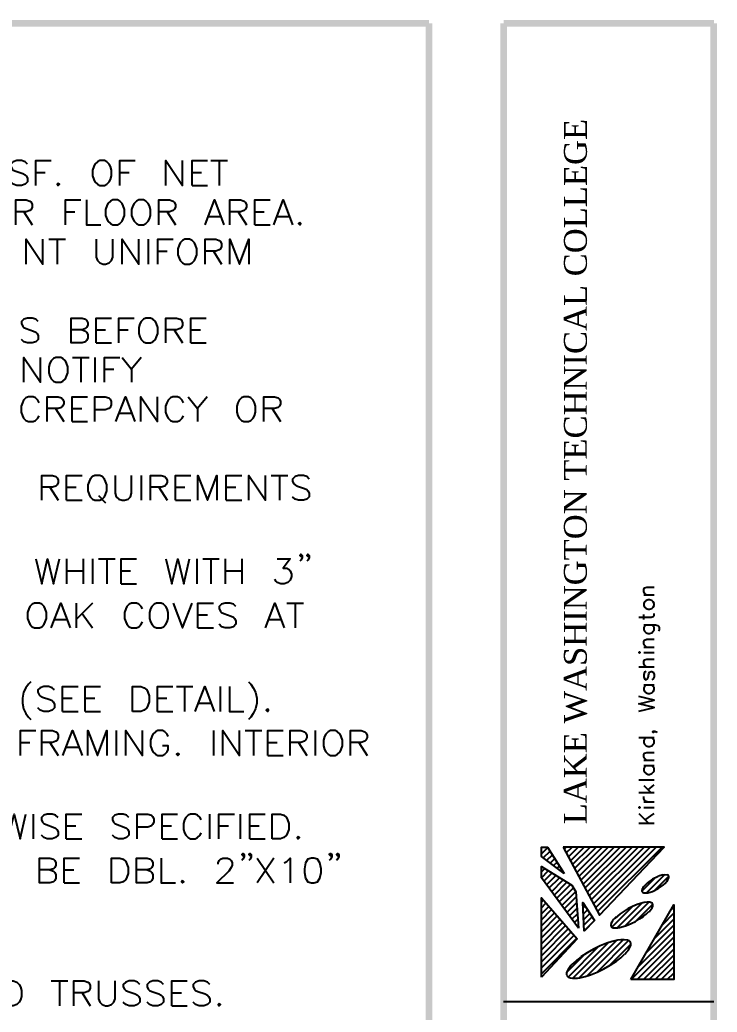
# Paper-space layout 'D-size Plot' of a CAD drawing. Extents: x 0 to 34.1, y 0 to 23.
# Drawn here: x 28.77 to 34.02, y 15.54 to 23.03 of the extents above; entities that cross this region are included whole.
import ezdxf
from ezdxf.xclip import XClip

# ---------------------------------------------------------------- set-up
doc = ezdxf.new("R2010")
doc.units = 0
doc.header["$XCLIPFRAME"] = 0
doc.layers.add('Text', color=7, linetype='Continuous')
doc.styles.add('style0', font='', dxfattribs={"height": 0.140002})
doc.styles.get('style0').set_extended_font_data('Times New Roman')

# ---------------------------------------------------------------- blocks, each defined once
blk = doc.blocks.new('Viewport3')
at = {"linetype": 'Continuous', "lineweight": 25, "true_color": 0x000000}
for points in [[(-0.0005, 23.0252), (31.8516, 23.0252), (31.8516, 22.9744), (-0.0005, 22.9744)], [(31.8266, -0.0007), (31.8266, 22.9994), (31.8774, 22.9994), (31.8774, -0.0007)], [(32.3891, -0.0007), (32.3891, 22.9994), (32.4399, 22.9994), (32.4399, -0.0007)], [(32.4141, 23.0252), (33.9999, 23.0252), (33.9999, 22.9744), (32.4141, 22.9744)], [(33.9741, -0.0007), (33.9741, 22.9994), (34.0249, 22.9994), (34.0249, -0.0007)]]:
    blk.add_hatch(color=18, dxfattribs=at).paths.add_polyline_path(points)
at = {"color": 18, "linetype": 'Continuous', "lineweight": 25, "true_color": 0x000000}
for p, q in [((33.5491, 18.686), (33.4716, 18.686)), ((33.4716, 18.5035), (33.4716, 18.5419)), ((33.5491, 18.2935), (33.4716, 18.2935)), ((33.4716, 18.2544), (33.5491, 18.2544)), ((33.5491, 18.1435), (33.4333, 18.1435)), ((33.4716, 18.011), (33.5491, 18.011)), ((33.4333, 17.6127), (33.5491, 17.6127)), ((33.5491, 17.441), (33.4716, 17.441)), ((33.4716, 17.4018), (33.5491, 17.4018)), ((33.5491, 17.291), (33.4333, 17.291)), ((33.4716, 17.2527), (33.5274, 17.1968)), ((33.5049, 17.2193), (33.5491, 17.2577)), ((33.5491, 17.1968), (33.4333, 17.1968)), ((33.5491, 17.1252), (33.4716, 17.1252)), ((33.4716, 17.0868), (33.5491, 17.0868)), ((33.4333, 17.0418), (33.5108, 16.9643)), ((33.4824, 16.9927), (33.5491, 17.0418)), ((33.5491, 16.9643), (33.4333, 16.9643)), ((32.6991, 16.781), (32.7057, 16.7877)), ((32.6991, 16.736), (32.7474, 16.7843)), ((32.8716, 16.7727), (32.8866, 16.7877)), ((32.8874, 16.7435), (32.9316, 16.7877)), ((32.9032, 16.7143), (32.9766, 16.7877)), ((32.9191, 16.6843), (33.0224, 16.7877)), ((32.9341, 16.6552), (33.0674, 16.7877)), ((32.9499, 16.6252), (33.1124, 16.7877)), ((32.9657, 16.596), (33.1574, 16.7877)), ((32.9816, 16.5668), (33.2033, 16.7877)), ((32.9974, 16.5368), (33.2483, 16.7877)), ((33.0132, 16.5077), (33.2933, 16.7877)), ((33.0282, 16.4777), (33.3383, 16.7877)), ((33.0441, 16.4485), (33.3833, 16.7877)), ((33.0599, 16.4193), (33.4291, 16.7877)), ((33.0757, 16.3893), (33.4741, 16.7877)), ((33.0916, 16.3602), (33.5191, 16.7877)), ((33.1066, 16.3302), (33.5641, 16.7877)), ((33.1224, 16.301), (33.6099, 16.7877)), ((32.7132, 16.7052), (32.7649, 16.7568)), ((32.7391, 16.686), (32.7824, 16.7293)), ((32.7657, 16.6668), (32.7999, 16.7018)), ((32.6991, 16.6002), (32.7232, 16.6243)), ((32.7916, 16.6477), (32.8174, 16.6735)), ((32.8174, 16.6285), (32.8349, 16.646)), ((32.8441, 16.6093), (32.8532, 16.6185)), ((32.6991, 16.5552), (32.7516, 16.6077)), ((32.7182, 16.5293), (32.7791, 16.5902)), ((32.7374, 16.5027), (32.8074, 16.5735)), ((32.7566, 16.4768), (32.8357, 16.556)), ((32.7757, 16.451), (32.8641, 16.5393)), ((32.8699, 16.5902), (32.8707, 16.591)), ((33.4574, 16.4552), (33.5608, 16.5585)), ((33.4891, 16.441), (33.6266, 16.5785)), ((33.5524, 16.4593), (33.6608, 16.5677)), ((33.6158, 16.5777), (33.5816, 16.5677)), ((32.7949, 16.4252), (32.8916, 16.5218)), ((32.8141, 16.3993), (32.9199, 16.5052)), ((32.8332, 16.3735), (32.9407, 16.481)), ((32.6991, 16.3743), (32.7124, 16.3885)), ((32.8524, 16.3477), (32.9591, 16.4535)), ((32.8716, 16.321), (32.9624, 16.4118)), ((33.5033, 16.4427), (33.5374, 16.4527)), ((32.6991, 16.3285), (32.7341, 16.3643)), ((32.6991, 16.2835), (32.7549, 16.3402)), ((32.6991, 16.2385), (32.7766, 16.316)), ((32.8916, 16.2952), (32.9657, 16.3702)), ((32.9107, 16.2693), (32.9691, 16.3277)), ((33.0141, 16.3285), (33.0291, 16.3427)), ((33.0166, 16.2852), (33.0466, 16.3152)), ((33.2308, 16.1835), (33.3883, 16.341)), ((33.2708, 16.1785), (33.4599, 16.3668)), ((33.3291, 16.191), (33.5108, 16.3727)), ((33.4116, 16.2277), (33.5399, 16.3568)), ((33.6749, 16.311), (33.6991, 16.3352)), ((32.6991, 16.1935), (32.7974, 16.2927)), ((32.6991, 16.1485), (32.8191, 16.2685)), ((32.6991, 16.1027), (32.8399, 16.2443)), ((32.9299, 16.2435), (32.9716, 16.2852)), ((32.9491, 16.2177), (32.9749, 16.2435)), ((33.0191, 16.2418), (33.0641, 16.2877)), ((33.0207, 16.1993), (33.0824, 16.2602)), ((33.2466, 16.2443), (33.2649, 16.2627)), ((33.5533, 16.0985), (33.6991, 16.2443)), ((33.6141, 16.2043), (33.6991, 16.2902)), ((32.6991, 16.0577), (32.8616, 16.2202)), ((32.6991, 16.0127), (32.8824, 16.196)), ((32.6991, 15.9677), (32.9032, 16.1727)), ((32.9682, 16.1918), (32.9774, 16.201)), ((33.0232, 16.156), (33.0832, 16.216)), ((33.4916, 15.9918), (33.6991, 16.1993)), ((32.6991, 15.9218), (32.9249, 16.1485)), ((32.6991, 15.8768), (32.9457, 16.1243)), ((32.6991, 15.8318), (32.9674, 16.1002)), ((33.0432, 15.8152), (33.3174, 16.0893)), ((33.3774, 15.7877), (33.6991, 16.1093)), ((33.4308, 15.886), (33.6991, 16.1543)), ((32.9007, 15.8077), (33.1299, 16.0377)), ((32.9366, 15.7985), (33.2066, 16.0685)), ((32.9841, 15.801), (33.2674, 16.0843)), ((33.1166, 15.8427), (33.3566, 16.0835)), ((33.2091, 15.8902), (33.3749, 16.056)), ((33.4224, 15.7877), (33.6991, 16.0643)), ((33.4683, 15.7877), (33.6991, 16.0185)), ((32.8899, 15.8418), (33.0307, 15.9827)), ((33.5133, 15.7877), (33.6991, 15.9735)), ((33.5583, 15.7877), (33.6991, 15.9285)), ((33.6033, 15.7877), (33.6991, 15.8835)), ((33.6483, 15.7877), (33.6991, 15.8377)), ((33.6941, 15.7877), (33.6991, 15.7927)), ((32.4141, 15.6227), (33.9999, 15.6227))]:
    blk.add_line(p, q, dxfattribs=at)
for points in [[(33.4941, 18.686), (33.4774, 18.7027), (33.4716, 18.7135), (33.4716, 18.7302), (33.4774, 18.7419), (33.4941, 18.7469), (33.5491, 18.7469)], [(33.4716, 18.6085), (33.4774, 18.5977), (33.4883, 18.5869), (33.5049, 18.581), (33.5158, 18.581), (33.5324, 18.5869), (33.5433, 18.5977), (33.5491, 18.6085), (33.5491, 18.6252), (33.5433, 18.636), (33.5324, 18.6477), (33.5158, 18.6527), (33.5049, 18.6527), (33.4883, 18.6477), (33.4774, 18.636), (33.4716, 18.6252), (33.4716, 18.6085)], [(33.4333, 18.5202), (33.5274, 18.5202), (33.5433, 18.5252), (33.5491, 18.5369), (33.5491, 18.5477)], [(33.4716, 18.4644), (33.5599, 18.4644), (33.5766, 18.4594), (33.5824, 18.4535), (33.5883, 18.4427), (33.5883, 18.426), (33.5824, 18.4152)], [(33.4883, 18.4644), (33.4774, 18.4535), (33.4716, 18.4427), (33.4716, 18.426), (33.4774, 18.4152), (33.4883, 18.4035), (33.5049, 18.3985), (33.5158, 18.3985), (33.5324, 18.4035), (33.5433, 18.4152), (33.5491, 18.426), (33.5491, 18.4427), (33.5433, 18.4535), (33.5324, 18.4644)], [(33.4941, 18.2935), (33.4774, 18.3094), (33.4716, 18.321), (33.4716, 18.3377), (33.4774, 18.3485), (33.4941, 18.3544), (33.5491, 18.3544)], [(33.4383, 18.2485), (33.4441, 18.2544), (33.4383, 18.2602), (33.4333, 18.2544), (33.4383, 18.2485)], [(33.4941, 18.1435), (33.4774, 18.1602), (33.4716, 18.171), (33.4716, 18.1877), (33.4774, 18.1994), (33.4941, 18.2044), (33.5491, 18.2044)], [(33.4883, 18.1102), (33.4774, 18.1052), (33.4716, 18.0885), (33.4716, 18.0719), (33.4774, 18.0552), (33.4883, 18.0494), (33.4991, 18.0552), (33.5049, 18.066), (33.5108, 18.0935), (33.5158, 18.1052), (33.5274, 18.1102), (33.5324, 18.1102), (33.5433, 18.1052), (33.5491, 18.0885), (33.5491, 18.0719), (33.5433, 18.0552), (33.5324, 18.0494)], [(33.4883, 18.011), (33.4774, 17.9994), (33.4716, 17.9885), (33.4716, 17.9719), (33.4774, 17.961), (33.4883, 17.9502), (33.5049, 17.9444), (33.5158, 17.9444), (33.5324, 17.9502), (33.5433, 17.961), (33.5491, 17.9719), (33.5491, 17.9885), (33.5433, 17.9994), (33.5324, 18.011)], [(33.4333, 17.8118), (33.5491, 17.8393), (33.4333, 17.8668), (33.5491, 17.8944), (33.4333, 17.9219)], [(33.5433, 17.6618), (33.5491, 17.6568), (33.5433, 17.651), (33.5383, 17.6568), (33.5433, 17.6618), (33.5549, 17.6618), (33.5658, 17.6568), (33.5716, 17.651)], [(33.4883, 17.6127), (33.4774, 17.601), (33.4716, 17.5902), (33.4716, 17.5735), (33.4774, 17.5627), (33.4883, 17.551), (33.5049, 17.546), (33.5158, 17.546), (33.5324, 17.551), (33.5433, 17.5627), (33.5491, 17.5735), (33.5491, 17.5902), (33.5433, 17.601), (33.5324, 17.6127)], [(33.4941, 17.441), (33.4774, 17.4577), (33.4716, 17.4685), (33.4716, 17.4852), (33.4774, 17.496), (33.4941, 17.5018), (33.5491, 17.5018)], [(33.4883, 17.4018), (33.4774, 17.391), (33.4716, 17.3802), (33.4716, 17.3635), (33.4774, 17.3518), (33.4883, 17.341), (33.5049, 17.3352), (33.5158, 17.3352), (33.5324, 17.341), (33.5433, 17.3518), (33.5491, 17.3635), (33.5491, 17.3802), (33.5433, 17.391), (33.5324, 17.4018)], [(33.5049, 17.1252), (33.4883, 17.131), (33.4774, 17.1418), (33.4716, 17.1527), (33.4716, 17.1693)], [(33.4383, 17.081), (33.4441, 17.0868), (33.4383, 17.0918), (33.4333, 17.0868), (33.4383, 17.081)], [(32.8716, 16.5893), (32.6991, 16.716), (32.6991, 16.7877), (32.7449, 16.7877), (32.8716, 16.5893)], [(32.8641, 16.7877), (33.1374, 16.2735), (33.6241, 16.7877), (32.8641, 16.7877)], [(32.9791, 16.1768), (32.6991, 16.5552), (32.6991, 16.6402), (32.9291, 16.4993), (32.9599, 16.451), (32.9791, 16.1768)], [(33.5808, 16.5668), (33.5383, 16.546), (33.4991, 16.5185), (33.4741, 16.4935)], [(33.6474, 16.5768), (33.6308, 16.5785), (33.6149, 16.5768)], [(33.6449, 16.5268), (33.6541, 16.541), (33.6608, 16.5552)], [(33.5383, 16.4535), (33.5808, 16.4743), (33.6199, 16.5018)], [(32.6991, 15.8077), (32.6991, 16.4043), (32.9699, 16.0968), (32.6991, 15.8077)], [(33.4599, 16.451), (33.4649, 16.446), (33.4708, 16.4427)], [(33.0232, 16.1527), (33.0124, 16.3693), (33.0991, 16.2335), (33.0232, 16.1527)], [(33.4216, 16.3543), (33.3874, 16.3402), (33.3549, 16.3235), (33.3233, 16.3052), (33.2933, 16.2852)], [(33.3741, 15.7877), (33.6991, 16.3527), (33.6991, 15.7877), (33.3741, 15.7877)], [(33.4741, 16.3693), (33.4474, 16.3627), (33.4224, 16.3543)], [(33.5233, 16.371), (33.4983, 16.3727), (33.4741, 16.3702)], [(33.2933, 16.2843), (33.2724, 16.2677), (33.2524, 16.2493)], [(33.3416, 16.196), (33.3758, 16.2102), (33.4083, 16.2268), (33.4399, 16.2452), (33.4699, 16.2652)], [(33.4699, 16.266), (33.4908, 16.2827), (33.5108, 16.301)], [(33.2249, 16.1902), (33.2316, 16.1835), (33.2399, 16.1793)], [(33.2891, 16.181), (33.3158, 16.1877), (33.3408, 16.196)], [(33.3483, 16.086), (33.3233, 16.0885), (33.2983, 16.0877), (33.2733, 16.0852), (33.2333, 16.076), (33.1941, 16.0635), (33.1424, 16.0427), (33.0924, 16.0177), (33.0441, 15.991), (32.9974, 15.9602)], [(32.9982, 15.9602), (32.9657, 15.9352), (32.9357, 15.9077)], [(33.2649, 15.9277), (33.2974, 15.9527), (33.3274, 15.9802)], [(33.0691, 15.8235), (33.1208, 15.8443), (33.1708, 15.8693), (33.2191, 15.896), (33.2658, 15.9268)], [(32.8924, 15.8177), (32.8982, 15.8102), (32.9066, 15.8043), (32.9157, 15.8018)], [(32.9899, 15.8027), (33.0299, 15.8118), (33.0691, 15.8243)]]:
    blk.add_lwpolyline(points, dxfattribs=at)
for centre, radius, start, end in [((33.6449, 16.561), 0.0167, 30.68481, 79.79919), ((33.6449, 16.561), 0.0167, 341.56494, 30.67932), ((33.4741, 16.4593), 0.0167, 161.56494, 210.67932), ((33.5416, 16.4368), 0.0883, 140.40527, 161.56494), ((33.5049, 16.6427), 0.1817, 309.12781, 320.40527), ((33.4866, 16.5302), 0.0883, 259.7937, 280.94788), ((33.4083, 16.401), 0.1442, 315.73059, 335.39062), ((33.5199, 16.3502), 0.0208, 28.41614, 81.44165), ((33.5199, 16.3502), 0.0208, 335.39062, 28.41064), ((33.3549, 16.1493), 0.1442, 135.73059, 155.39062), ((33.2433, 16.2002), 0.0208, 155.39062, 208.41064), ((33.2616, 16.3218), 0.1442, 261.43616, 281.0907), ((33.1741, 16.1343), 0.2183, 315.03845, 334.72046), ((33.3424, 16.0543), 0.0317, 27.68005, 80.63416), ((33.3424, 16.0543), 0.0317, 334.72046, 27.67456), ((33.0891, 15.7535), 0.2183, 135.03845, 154.72046), ((32.9207, 15.8327), 0.0317, 154.72046, 207.67456), ((32.9507, 16.0168), 0.2183, 260.62866, 280.31616)]:
    blk.add_arc(centre, radius, start, end, dxfattribs=at)
at = {"layer": 'Text', "color": 18, "linetype": 'Continuous', "lineweight": 25, "true_color": 0x000000}
for p, q in [((30.2074, 21.9644), (30.3324, 21.9644)), ((30.2699, 21.9644), (30.2699, 21.7769)), ((28.8865, 21.8752), (28.9574, 21.8752)), ((29.5199, 21.8752), (29.5915, 21.8752)), ((30.0649, 21.8752), (30.1357, 21.8752)), ((30.0649, 21.7769), (30.1807, 21.7769)), ((28.7974, 21.5785), (28.8599, 21.4802)), ((29.1099, 21.5785), (29.1807, 21.5785)), ((29.8774, 21.5785), (29.9399, 21.4802)), ((30.4124, 21.5785), (30.4749, 21.4802)), ((30.5374, 21.5785), (30.6091, 21.5785)), ((30.1899, 21.5427), (30.279, 21.5427)), ((30.5374, 21.4802), (30.6541, 21.4802)), ((30.7074, 21.5427), (30.7966, 21.5427)), ((28.9849, 21.371), (29.1099, 21.371)), ((29.0474, 21.371), (29.0474, 21.1835)), ((29.734, 21.371), (29.734, 21.1835)), ((29.8057, 21.281), (29.8774, 21.281)), ((30.2257, 21.281), (30.2874, 21.1835)), ((29.3415, 20.6877), (29.4132, 20.6877)), ((29.5115, 20.6877), (29.5824, 20.6877)), ((29.9307, 20.6877), (29.9932, 20.5894)), ((30.0557, 20.6877), (30.1274, 20.6877)), ((29.3415, 20.5894), (29.4574, 20.5894)), ((30.0557, 20.5894), (30.1715, 20.5894)), ((29.1632, 20.4802), (29.2882, 20.4802)), ((29.2257, 20.4802), (29.2257, 20.2927)), ((29.3324, 20.4802), (29.3324, 20.2927)), ((29.6807, 20.4802), (29.609, 20.391)), ((29.404, 20.391), (29.4757, 20.391)), ((30.1782, 20.1835), (30.1065, 20.0944)), ((29.0357, 20.0944), (29.0982, 19.996)), ((29.1607, 20.0944), (29.2324, 20.0944)), ((29.5174, 20.0585), (29.6074, 20.0585)), ((30.6691, 20.0944), (30.7316, 19.996)), ((29.1607, 19.996), (29.2765, 19.996)), ((29.6807, 19.5902), (29.6807, 19.4027)), ((30.6624, 19.5902), (30.7874, 19.5902)), ((30.7249, 19.5902), (30.7249, 19.4027)), ((28.9932, 19.5002), (29.0557, 19.4027)), ((29.1182, 19.5002), (29.1899, 19.5002)), ((29.8149, 19.5002), (29.8774, 19.4027)), ((29.9399, 19.5002), (30.0107, 19.5002)), ((30.3232, 19.5002), (30.3949, 19.5002)), ((29.1182, 19.4027), (29.2349, 19.4027)), ((29.3599, 19.4377), (29.4132, 19.3844)), ((29.9399, 19.4027), (30.0557, 19.4027)), ((30.3232, 19.4027), (30.4399, 19.4027)), ((29.1182, 18.9602), (29.1182, 18.7727)), ((29.2432, 18.9602), (29.2432, 18.7727)), ((29.3149, 18.9602), (29.3149, 18.7727)), ((29.3599, 18.9602), (29.484, 18.9602)), ((29.4215, 18.9602), (29.4215, 18.7727)), ((30.1007, 18.9602), (30.1007, 18.7727)), ((30.1449, 18.9602), (30.2699, 18.9602)), ((30.2074, 18.9602), (30.2074, 18.7727)), ((30.3149, 18.9602), (30.3149, 18.7727)), ((30.4399, 18.9602), (30.4399, 18.7727)), ((29.1182, 18.871), (29.2432, 18.871)), ((29.529, 18.871), (29.6007, 18.871)), ((30.3149, 18.871), (30.4399, 18.871)), ((29.529, 18.7727), (29.6449, 18.7727)), ((29.1899, 18.6277), (29.1899, 18.4402)), ((29.3149, 18.6277), (29.1899, 18.5027)), ((30.7791, 18.6277), (30.9041, 18.6277)), ((30.8416, 18.6277), (30.8416, 18.4402)), ((29.029, 18.5027), (29.1182, 18.5027)), ((29.2349, 18.5477), (29.3149, 18.4402)), ((30.109, 18.5385), (30.1807, 18.5385)), ((30.6449, 18.5027), (30.7341, 18.5027)), ((30.109, 18.4402), (30.2257, 18.4402)), ((29.9465, 17.9985), (30.0715, 17.9985)), ((30.009, 17.9985), (30.009, 17.811)), ((30.2765, 17.9985), (30.2765, 17.811)), ((29.089, 17.9094), (29.1607, 17.9094)), ((29.259, 17.9094), (29.3307, 17.9094)), ((29.8032, 17.9094), (29.8749, 17.9094)), ((29.089, 17.811), (29.2057, 17.811)), ((29.259, 17.811), (29.3749, 17.811)), ((29.8032, 17.811), (29.9199, 17.811)), ((30.1157, 17.8735), (30.2049, 17.8735)), ((29.4932, 17.666), (29.4932, 17.4785)), ((30.2257, 17.666), (30.2257, 17.4785)), ((30.4665, 17.666), (30.5916, 17.666)), ((30.529, 17.666), (30.529, 17.4785)), ((30.9932, 17.666), (30.9932, 17.4785)), ((28.7707, 17.5768), (28.8415, 17.5768)), ((28.9932, 17.5768), (29.0557, 17.4785)), ((29.1182, 17.541), (29.2074, 17.541)), ((30.6357, 17.5768), (30.7074, 17.5768)), ((30.8682, 17.5768), (30.9307, 17.4785)), ((31.3232, 17.5768), (31.3857, 17.4785)), ((30.6357, 17.4785), (30.7516, 17.4785)), ((28.8665, 17.0368), (28.8665, 16.8493)), ((30.1965, 17.0368), (30.1965, 16.8493)), ((30.4282, 17.0368), (30.4282, 16.8493)), ((29.1157, 16.9477), (29.1874, 16.9477)), ((29.839, 16.9477), (29.9107, 16.9477)), ((30.2674, 16.9477), (30.339, 16.9477)), ((30.4999, 16.9477), (30.5707, 16.9477)), ((29.1157, 16.8493), (29.2324, 16.8493)), ((29.839, 16.8493), (29.9549, 16.8493)), ((30.4999, 16.8493), (30.6157, 16.8493)), ((30.5557, 16.7043), (30.6807, 16.5168)), ((30.6807, 16.7043), (30.5557, 16.5168)), ((29.1007, 16.6152), (29.1724, 16.6152)), ((29.1007, 16.5168), (29.2165, 16.5168)), ((29.0024, 15.7785), (29.1274, 15.7785)), ((29.0649, 15.7785), (29.0649, 15.591)), ((29.2349, 15.6885), (29.2974, 15.591)), ((29.9132, 15.6885), (29.984, 15.6885)), ((29.9132, 15.591), (30.029, 15.591))]:
    blk.add_line(p, q, dxfattribs=at)
for points in [[(28.824, 21.9377), (28.8057, 21.9552), (28.779, 21.9644), (28.7432, 21.9644), (28.7165, 21.9552), (28.699, 21.9377), (28.699, 21.9194), (28.7082, 21.9019), (28.7165, 21.8927), (28.7349, 21.8835), (28.7882, 21.866), (28.8057, 21.8569), (28.8149, 21.8485), (28.824, 21.8302), (28.824, 21.8035), (28.8057, 21.786), (28.779, 21.7769), (28.7432, 21.7769), (28.7165, 21.786), (28.699, 21.8035)], [(28.8865, 21.7769), (28.8865, 21.9644), (29.0024, 21.9644)], [(29.3682, 21.9644), (29.3507, 21.9552), (29.3324, 21.9377), (29.324, 21.9194), (29.3149, 21.8927), (29.3149, 21.8485), (29.324, 21.8219), (29.3324, 21.8035), (29.3507, 21.786), (29.3682, 21.7769), (29.404, 21.7769), (29.4215, 21.786), (29.4399, 21.8035), (29.449, 21.8219), (29.4574, 21.8485), (29.4574, 21.8927), (29.449, 21.9194), (29.4399, 21.9377), (29.4215, 21.9552), (29.404, 21.9644), (29.3682, 21.9644)], [(29.5199, 21.7769), (29.5199, 21.9644), (29.6365, 21.9644)], [(29.8682, 21.7769), (29.8682, 21.9644), (29.9932, 21.7769), (29.9932, 21.9644)], [(30.0649, 21.7769), (30.0649, 21.9644), (30.1807, 21.9644)], [(29.0557, 21.7944), (29.0474, 21.786), (29.0557, 21.7769), (29.0649, 21.786), (29.0557, 21.7944)], [(28.7349, 21.4802), (28.7349, 21.6677), (28.8149, 21.6677), (28.8415, 21.6585), (28.8507, 21.6494), (28.8599, 21.6319), (28.8599, 21.6135), (28.8507, 21.596), (28.8415, 21.5869), (28.8149, 21.5785), (28.7349, 21.5785)], [(29.1099, 21.4802), (29.1099, 21.6677), (29.2257, 21.6677)], [(29.2699, 21.6677), (29.2699, 21.4802), (29.3774, 21.4802)], [(29.4665, 21.6677), (29.449, 21.6585), (29.4307, 21.641), (29.4215, 21.6227), (29.4132, 21.596), (29.4132, 21.551), (29.4215, 21.5244), (29.4307, 21.5069), (29.449, 21.4885), (29.4665, 21.4802), (29.5024, 21.4802), (29.5199, 21.4885), (29.5382, 21.5069), (29.5465, 21.5244), (29.5557, 21.551), (29.5557, 21.596), (29.5465, 21.6227), (29.5382, 21.641), (29.5199, 21.6585), (29.5024, 21.6677), (29.4665, 21.6677)], [(29.6632, 21.6677), (29.6449, 21.6585), (29.6274, 21.641), (29.6182, 21.6227), (29.609, 21.596), (29.609, 21.551), (29.6182, 21.5244), (29.6274, 21.5069), (29.6449, 21.4885), (29.6632, 21.4802), (29.699, 21.4802), (29.7165, 21.4885), (29.734, 21.5069), (29.7432, 21.5244), (29.7524, 21.551), (29.7524, 21.596), (29.7432, 21.6227), (29.734, 21.641), (29.7165, 21.6585), (29.699, 21.6677), (29.6632, 21.6677)], [(29.8149, 21.4802), (29.8149, 21.6677), (29.8949, 21.6677), (29.9215, 21.6585), (29.9307, 21.6494), (29.9399, 21.6319), (29.9399, 21.6135), (29.9307, 21.596), (29.9215, 21.5869), (29.8949, 21.5785), (29.8149, 21.5785)], [(30.1632, 21.4802), (30.234, 21.6677), (30.3057, 21.4802)], [(30.3499, 21.4802), (30.3499, 21.6677), (30.4307, 21.6677), (30.4574, 21.6585), (30.4665, 21.6494), (30.4749, 21.6319), (30.4749, 21.6135), (30.4665, 21.596), (30.4574, 21.5869), (30.4307, 21.5785), (30.3499, 21.5785)], [(30.5374, 21.4802), (30.5374, 21.6677), (30.6541, 21.6677)], [(30.6807, 21.4802), (30.7516, 21.6677), (30.8232, 21.4802)], [(30.8766, 21.4977), (30.8682, 21.4885), (30.8766, 21.4802), (30.8857, 21.4885), (30.8766, 21.4977)], [(28.8149, 21.1835), (28.8149, 21.371), (28.9399, 21.1835), (28.9399, 21.371)], [(29.3415, 21.371), (29.3415, 21.2369), (29.3507, 21.2102), (29.3682, 21.1919), (29.3949, 21.1835), (29.4132, 21.1835), (29.4399, 21.1919), (29.4574, 21.2102), (29.4665, 21.2369), (29.4665, 21.371)], [(29.5382, 21.1835), (29.5382, 21.371), (29.6632, 21.1835), (29.6632, 21.371)], [(29.8057, 21.1835), (29.8057, 21.371), (29.9215, 21.371)], [(30.0107, 21.371), (29.9932, 21.3619), (29.9757, 21.3435), (29.9665, 21.326), (29.9574, 21.2994), (29.9574, 21.2544), (29.9665, 21.2277), (29.9757, 21.2102), (29.9932, 21.1919), (30.0107, 21.1835), (30.0465, 21.1835), (30.0649, 21.1919), (30.0824, 21.2102), (30.0915, 21.2277), (30.1007, 21.2544), (30.1007, 21.2994), (30.0915, 21.326), (30.0824, 21.3435), (30.0649, 21.3619), (30.0465, 21.371), (30.0107, 21.371)], [(30.1632, 21.1835), (30.1632, 21.371), (30.2432, 21.371), (30.2699, 21.3619), (30.279, 21.3527), (30.2874, 21.3352), (30.2874, 21.3169), (30.279, 21.2994), (30.2699, 21.2902), (30.2432, 21.281), (30.1632, 21.281)], [(30.3499, 21.1835), (30.3499, 21.371), (30.4215, 21.1835), (30.4932, 21.371), (30.4932, 21.1835)], [(28.904, 20.7502), (28.8865, 20.7677), (28.8599, 20.7769), (28.824, 20.7769), (28.7974, 20.7677), (28.779, 20.7502), (28.779, 20.7327), (28.7882, 20.7144), (28.7974, 20.706), (28.8149, 20.6969), (28.8682, 20.6785), (28.8865, 20.6702), (28.8957, 20.661), (28.904, 20.6435), (28.904, 20.616), (28.8865, 20.5985), (28.8599, 20.5894), (28.824, 20.5894), (28.7974, 20.5985), (28.779, 20.616)], [(29.2349, 20.6877), (29.2615, 20.6785), (29.2699, 20.6702), (29.279, 20.6519), (29.279, 20.6252), (29.2699, 20.6077), (29.2615, 20.5985), (29.2349, 20.5894), (29.154, 20.5894), (29.154, 20.7769), (29.2349, 20.7769), (29.2615, 20.7677), (29.2699, 20.7594), (29.279, 20.741), (29.279, 20.7235), (29.2699, 20.706), (29.2615, 20.6969), (29.2349, 20.6877), (29.154, 20.6877)], [(29.3415, 20.5894), (29.3415, 20.7769), (29.4574, 20.7769)], [(29.5115, 20.5894), (29.5115, 20.7769), (29.6274, 20.7769)], [(29.7165, 20.7769), (29.699, 20.7677), (29.6807, 20.7502), (29.6715, 20.7327), (29.6632, 20.706), (29.6632, 20.661), (29.6715, 20.6344), (29.6807, 20.616), (29.699, 20.5985), (29.7165, 20.5894), (29.7524, 20.5894), (29.7699, 20.5985), (29.7882, 20.616), (29.7965, 20.6344), (29.8057, 20.661), (29.8057, 20.706), (29.7965, 20.7327), (29.7882, 20.7502), (29.7699, 20.7677), (29.7524, 20.7769), (29.7165, 20.7769)], [(29.8682, 20.5894), (29.8682, 20.7769), (29.9482, 20.7769), (29.9757, 20.7677), (29.984, 20.7594), (29.9932, 20.741), (29.9932, 20.7235), (29.984, 20.706), (29.9757, 20.6969), (29.9482, 20.6877), (29.8682, 20.6877)], [(30.0557, 20.5894), (30.0557, 20.7769), (30.1715, 20.7769)], [(28.7974, 20.2927), (28.7974, 20.4802), (28.9224, 20.2927), (28.9224, 20.4802)], [(29.0382, 20.4802), (29.0199, 20.471), (29.0024, 20.4535), (28.9932, 20.4352), (28.9849, 20.4085), (28.9849, 20.3644), (28.9932, 20.3377), (29.0024, 20.3194), (29.0199, 20.3019), (29.0382, 20.2927), (29.074, 20.2927), (29.0915, 20.3019), (29.1099, 20.3194), (29.1182, 20.3377), (29.1274, 20.3644), (29.1274, 20.4085), (29.1182, 20.4352), (29.1099, 20.4535), (29.0915, 20.471), (29.074, 20.4802), (29.0382, 20.4802)], [(29.404, 20.2927), (29.404, 20.4802), (29.5199, 20.4802)], [(29.5382, 20.4802), (29.609, 20.391), (29.609, 20.2927)], [(28.9107, 20.1385), (28.9015, 20.1569), (28.884, 20.1744), (28.8665, 20.1835), (28.8307, 20.1835), (28.8124, 20.1744), (28.7949, 20.1569), (28.7857, 20.1385), (28.7765, 20.1119), (28.7765, 20.0677), (28.7857, 20.0402), (28.7949, 20.0227), (28.8124, 20.0052), (28.8307, 19.996), (28.8665, 19.996), (28.884, 20.0052), (28.9015, 20.0227), (28.9107, 20.0402)], [(28.9732, 19.996), (28.9732, 20.1835), (29.054, 20.1835), (29.0807, 20.1744), (29.089, 20.1652), (29.0982, 20.1477), (29.0982, 20.1302), (29.089, 20.1119), (29.0807, 20.1027), (29.054, 20.0944), (28.9732, 20.0944)], [(29.1607, 19.996), (29.1607, 20.1835), (29.2765, 20.1835)], [(29.3307, 19.996), (29.3307, 20.1835), (29.4107, 20.1835), (29.4374, 20.1744), (29.4465, 20.1652), (29.4557, 20.1477), (29.4557, 20.121), (29.4465, 20.1027), (29.4374, 20.0944), (29.4107, 20.0852), (29.3307, 20.0852)], [(29.4907, 19.996), (29.5624, 20.1835), (29.634, 19.996)], [(29.6782, 19.996), (29.6782, 20.1835), (29.8032, 19.996), (29.8032, 20.1835)], [(29.9999, 20.1385), (29.9907, 20.1569), (29.9732, 20.1744), (29.9549, 20.1835), (29.9199, 20.1835), (29.9015, 20.1744), (29.884, 20.1569), (29.8749, 20.1385), (29.8657, 20.1119), (29.8657, 20.0677), (29.8749, 20.0402), (29.884, 20.0227), (29.9015, 20.0052), (29.9199, 19.996), (29.9549, 19.996), (29.9732, 20.0052), (29.9907, 20.0227), (29.9999, 20.0402)], [(30.0357, 20.1835), (30.1065, 20.0944), (30.1065, 19.996)], [(30.4549, 20.1835), (30.4374, 20.1744), (30.419, 20.1569), (30.4107, 20.1385), (30.4015, 20.1119), (30.4015, 20.0677), (30.4107, 20.0402), (30.419, 20.0227), (30.4374, 20.0052), (30.4549, 19.996), (30.4907, 19.996), (30.5082, 20.0052), (30.5265, 20.0227), (30.5357, 20.0402), (30.544, 20.0677), (30.544, 20.1119), (30.5357, 20.1385), (30.5265, 20.1569), (30.5082, 20.1744), (30.4907, 20.1835), (30.4549, 20.1835)], [(30.6066, 19.996), (30.6066, 20.1835), (30.6874, 20.1835), (30.7141, 20.1744), (30.7232, 20.1652), (30.7316, 20.1477), (30.7316, 20.1302), (30.7232, 20.1119), (30.7141, 20.1027), (30.6874, 20.0944), (30.6066, 20.0944)], [(28.9307, 19.4027), (28.9307, 19.5902), (29.0115, 19.5902), (29.0382, 19.581), (29.0474, 19.5719), (29.0557, 19.5544), (29.0557, 19.536), (29.0474, 19.5185), (29.0382, 19.5094), (29.0115, 19.5002), (28.9307, 19.5002)], [(29.1182, 19.4027), (29.1182, 19.5902), (29.2349, 19.5902)], [(29.3324, 19.5902), (29.3149, 19.581), (29.2974, 19.5627), (29.2882, 19.5452), (29.279, 19.5185), (29.279, 19.4735), (29.2882, 19.4469), (29.2974, 19.4294), (29.3149, 19.411), (29.3324, 19.4027), (29.3682, 19.4027), (29.3865, 19.411), (29.404, 19.4294), (29.4132, 19.4469), (29.4215, 19.4735), (29.4215, 19.5185), (29.4132, 19.5452), (29.404, 19.5627), (29.3865, 19.581), (29.3682, 19.5902), (29.3324, 19.5902)], [(29.484, 19.5902), (29.484, 19.456), (29.4932, 19.4294), (29.5115, 19.411), (29.5382, 19.4027), (29.5557, 19.4027), (29.5824, 19.411), (29.6007, 19.4294), (29.609, 19.456), (29.609, 19.5902)], [(29.7524, 19.4027), (29.7524, 19.5902), (29.8324, 19.5902), (29.859, 19.581), (29.8682, 19.5719), (29.8774, 19.5544), (29.8774, 19.536), (29.8682, 19.5185), (29.859, 19.5094), (29.8324, 19.5002), (29.7524, 19.5002)], [(29.9399, 19.4027), (29.9399, 19.5902), (30.0557, 19.5902)], [(30.109, 19.4027), (30.109, 19.5902), (30.1807, 19.4027), (30.2524, 19.5902), (30.2524, 19.4027)], [(30.3232, 19.4027), (30.3232, 19.5902), (30.4399, 19.5902)], [(30.4932, 19.4027), (30.4932, 19.5902), (30.6182, 19.4027), (30.6182, 19.5902)], [(30.9482, 19.5627), (30.9307, 19.581), (30.9041, 19.5902), (30.8682, 19.5902), (30.8416, 19.581), (30.8232, 19.5627), (30.8232, 19.5452), (30.8324, 19.5277), (30.8416, 19.5185), (30.8591, 19.5094), (30.9124, 19.4919), (30.9307, 19.4827), (30.9391, 19.4735), (30.9482, 19.456), (30.9482, 19.4294), (30.9307, 19.411), (30.9041, 19.4027), (30.8682, 19.4027), (30.8416, 19.411), (30.8232, 19.4294)], [(28.8865, 18.9602), (28.9307, 18.7727), (28.9757, 18.9602), (29.0199, 18.7727), (29.0649, 18.9602)], [(29.529, 18.7727), (29.529, 18.9602), (29.6449, 18.9602)], [(29.8682, 18.9602), (29.9132, 18.7727), (29.9574, 18.9602), (30.0024, 18.7727), (30.0465, 18.9602)], [(30.7074, 18.9602), (30.8057, 18.9602), (30.7516, 18.8894), (30.7791, 18.8894), (30.7966, 18.8802), (30.8057, 18.871), (30.8141, 18.8444), (30.8141, 18.8269), (30.8057, 18.8002), (30.7874, 18.7819), (30.7607, 18.7727), (30.7341, 18.7727), (30.7074, 18.7819), (30.6982, 18.791), (30.6891, 18.8085)], [(30.8949, 18.9869), (30.8857, 18.9785), (30.8766, 18.9869), (30.8857, 18.996), (30.8949, 18.9869), (30.8949, 18.9694), (30.8857, 18.9519), (30.8766, 18.9427)], [(30.9482, 18.9869), (30.9391, 18.9785), (30.9307, 18.9869), (30.9391, 18.996), (30.9482, 18.9869), (30.9482, 18.9694), (30.9391, 18.9519), (30.9307, 18.9427)], [(28.8774, 18.6277), (28.8599, 18.6194), (28.8415, 18.601), (28.8332, 18.5835), (28.824, 18.5569), (28.824, 18.5119), (28.8332, 18.4852), (28.8415, 18.4677), (28.8599, 18.4494), (28.8774, 18.4402), (28.9132, 18.4402), (28.9307, 18.4494), (28.949, 18.4677), (28.9574, 18.4852), (28.9665, 18.5119), (28.9665, 18.5569), (28.9574, 18.5835), (28.949, 18.601), (28.9307, 18.6194), (28.9132, 18.6277), (28.8774, 18.6277)], [(29.0024, 18.4402), (29.074, 18.6277), (29.1449, 18.4402)], [(29.6899, 18.5835), (29.6807, 18.601), (29.6632, 18.6194), (29.6449, 18.6277), (29.609, 18.6277), (29.5915, 18.6194), (29.574, 18.601), (29.5649, 18.5835), (29.5557, 18.5569), (29.5557, 18.5119), (29.5649, 18.4852), (29.574, 18.4677), (29.5915, 18.4494), (29.609, 18.4402), (29.6449, 18.4402), (29.6632, 18.4494), (29.6807, 18.4677), (29.6899, 18.4852)], [(29.7965, 18.6277), (29.779, 18.6194), (29.7615, 18.601), (29.7524, 18.5835), (29.7432, 18.5569), (29.7432, 18.5119), (29.7524, 18.4852), (29.7615, 18.4677), (29.779, 18.4494), (29.7965, 18.4402), (29.8324, 18.4402), (29.8507, 18.4494), (29.8682, 18.4677), (29.8774, 18.4852), (29.8857, 18.5119), (29.8857, 18.5569), (29.8774, 18.5835), (29.8682, 18.601), (29.8507, 18.6194), (29.8324, 18.6277), (29.7965, 18.6277)], [(29.9215, 18.6277), (29.9932, 18.4402), (30.0649, 18.6277)], [(30.109, 18.4402), (30.109, 18.6277), (30.2257, 18.6277)], [(30.3949, 18.601), (30.3774, 18.6194), (30.3499, 18.6277), (30.3149, 18.6277), (30.2874, 18.6194), (30.2699, 18.601), (30.2699, 18.5835), (30.279, 18.5652), (30.2874, 18.5569), (30.3057, 18.5477), (30.359, 18.5294), (30.3774, 18.521), (30.3857, 18.5119), (30.3949, 18.4944), (30.3949, 18.4677), (30.3774, 18.4494), (30.3499, 18.4402), (30.3149, 18.4402), (30.2874, 18.4494), (30.2699, 18.4677)], [(30.6182, 18.4402), (30.6891, 18.6277), (30.7607, 18.4402)], [(28.8482, 18.0344), (28.8307, 18.0169), (28.8124, 17.9894), (28.7949, 17.9544), (28.7857, 17.9094), (28.7857, 17.8735), (28.7949, 17.8293), (28.8124, 17.7935), (28.8307, 17.7668), (28.8482, 17.7485)], [(30.4907, 18.0344), (30.5082, 18.0169), (30.5265, 17.9894), (30.544, 17.9544), (30.5532, 17.9094), (30.5532, 17.8735), (30.544, 17.8293), (30.5265, 17.7935), (30.5082, 17.7668), (30.4907, 17.7485)], [(29.0265, 17.9719), (29.009, 17.9894), (28.9824, 17.9985), (28.9465, 17.9985), (28.9199, 17.9894), (28.9015, 17.9719), (28.9015, 17.9544), (28.9107, 17.936), (28.9199, 17.9269), (28.9374, 17.9185), (28.9915, 17.9002), (29.009, 17.8919), (29.0182, 17.8827), (29.0265, 17.8643), (29.0265, 17.8377), (29.009, 17.8202), (28.9824, 17.811), (28.9465, 17.811), (28.9199, 17.8202), (28.9015, 17.8377)], [(29.089, 17.811), (29.089, 17.9985), (29.2057, 17.9985)], [(29.259, 17.811), (29.259, 17.9985), (29.3749, 17.9985)], [(29.6157, 17.811), (29.6157, 17.9985), (29.6782, 17.9985), (29.7049, 17.9894), (29.7232, 17.9719), (29.7324, 17.9544), (29.7407, 17.9269), (29.7407, 17.8827), (29.7324, 17.856), (29.7232, 17.8377), (29.7049, 17.8202), (29.6782, 17.811), (29.6157, 17.811)], [(29.8032, 17.811), (29.8032, 17.9985), (29.9199, 17.9985)], [(30.089, 17.811), (30.1607, 17.9985), (30.2315, 17.811)], [(30.3482, 17.9985), (30.3482, 17.811), (30.4549, 17.811)], [(30.6332, 17.8293), (30.6249, 17.8202), (30.6332, 17.811), (30.6424, 17.8202), (30.6332, 17.8293)], [(28.7707, 17.4785), (28.7707, 17.666), (28.8865, 17.666)], [(28.9307, 17.4785), (28.9307, 17.666), (29.0115, 17.666), (29.0382, 17.6568), (29.0474, 17.6485), (29.0557, 17.6302), (29.0557, 17.6127), (29.0474, 17.5943), (29.0382, 17.586), (29.0115, 17.5768), (28.9307, 17.5768)], [(29.0915, 17.4785), (29.1632, 17.666), (29.2349, 17.4785)], [(29.279, 17.4785), (29.279, 17.666), (29.3507, 17.4785), (29.4215, 17.666), (29.4215, 17.4785)], [(29.5649, 17.4785), (29.5649, 17.666), (29.6899, 17.4785), (29.6899, 17.666)], [(29.8857, 17.6218), (29.8774, 17.6393), (29.859, 17.6568), (29.8415, 17.666), (29.8057, 17.666), (29.7882, 17.6568), (29.7699, 17.6393), (29.7615, 17.6218), (29.7524, 17.5943), (29.7524, 17.5502), (29.7615, 17.5235), (29.7699, 17.5052), (29.7882, 17.4877), (29.8057, 17.4785), (29.8415, 17.4785), (29.859, 17.4877), (29.8774, 17.5052), (29.8857, 17.5235), (29.8857, 17.5502), (29.8415, 17.5502)], [(30.2965, 17.4785), (30.2965, 17.666), (30.4215, 17.4785), (30.4215, 17.666)], [(30.6357, 17.4785), (30.6357, 17.666), (30.7516, 17.666)], [(30.8057, 17.4785), (30.8057, 17.666), (30.8857, 17.666), (30.9124, 17.6568), (30.9216, 17.6485), (30.9307, 17.6302), (30.9307, 17.6127), (30.9216, 17.5943), (30.9124, 17.586), (30.8857, 17.5768), (30.8057, 17.5768)], [(31.1091, 17.666), (31.0916, 17.6568), (31.0732, 17.6393), (31.0641, 17.6218), (31.0557, 17.5943), (31.0557, 17.5502), (31.0641, 17.5235), (31.0732, 17.5052), (31.0916, 17.4877), (31.1091, 17.4785), (31.1449, 17.4785), (31.1624, 17.4877), (31.1807, 17.5052), (31.1891, 17.5235), (31.1982, 17.5502), (31.1982, 17.5943), (31.1891, 17.6218), (31.1807, 17.6393), (31.1624, 17.6568), (31.1449, 17.666), (31.1091, 17.666)], [(31.2607, 17.4785), (31.2607, 17.666), (31.3407, 17.666), (31.3682, 17.6568), (31.3766, 17.6485), (31.3857, 17.6302), (31.3857, 17.6127), (31.3766, 17.5943), (31.3682, 17.586), (31.3407, 17.5768), (31.2607, 17.5768)], [(29.9574, 17.4968), (29.9482, 17.4877), (29.9574, 17.4785), (29.9665, 17.4877), (29.9574, 17.4968)], [(28.634, 17.0368), (28.679, 16.8493), (28.7232, 17.0368), (28.7682, 16.8493), (28.8124, 17.0368)], [(29.054, 17.0102), (29.0357, 17.0277), (29.009, 17.0368), (28.9732, 17.0368), (28.9465, 17.0277), (28.929, 17.0102), (28.929, 16.9918), (28.9374, 16.9743), (28.9465, 16.9652), (28.964, 16.9568), (29.0182, 16.9385), (29.0357, 16.9293), (29.0449, 16.921), (29.054, 16.9027), (29.054, 16.876), (29.0357, 16.8585), (29.009, 16.8493), (28.9732, 16.8493), (28.9465, 16.8585), (28.929, 16.876)], [(29.1157, 16.8493), (29.1157, 17.0368), (29.2324, 17.0368)], [(29.589, 17.0102), (29.5715, 17.0277), (29.5449, 17.0368), (29.509, 17.0368), (29.4824, 17.0277), (29.464, 17.0102), (29.464, 16.9918), (29.4732, 16.9743), (29.4824, 16.9652), (29.4999, 16.9568), (29.5532, 16.9385), (29.5715, 16.9293), (29.5799, 16.921), (29.589, 16.9027), (29.589, 16.876), (29.5715, 16.8585), (29.5449, 16.8493), (29.509, 16.8493), (29.4824, 16.8585), (29.464, 16.876)], [(29.6515, 16.8493), (29.6515, 17.0368), (29.7324, 17.0368), (29.759, 17.0277), (29.7674, 17.0185), (29.7765, 17.001), (29.7765, 16.9743), (29.7674, 16.9568), (29.759, 16.9477), (29.7324, 16.9385), (29.6515, 16.9385)], [(29.839, 16.8493), (29.839, 17.0368), (29.9549, 17.0368)], [(30.134, 16.9918), (30.1249, 17.0102), (30.1065, 17.0277), (30.089, 17.0368), (30.0532, 17.0368), (30.0357, 17.0277), (30.0174, 17.0102), (30.009, 16.9918), (29.9999, 16.9652), (29.9999, 16.921), (30.009, 16.8943), (30.0174, 16.876), (30.0357, 16.8585), (30.0532, 16.8493), (30.089, 16.8493), (30.1065, 16.8585), (30.1249, 16.876), (30.134, 16.8943)], [(30.2674, 16.8493), (30.2674, 17.0368), (30.384, 17.0368)], [(30.4999, 16.8493), (30.4999, 17.0368), (30.6157, 17.0368)], [(30.6691, 16.8493), (30.6691, 17.0368), (30.7316, 17.0368), (30.7582, 17.0277), (30.7766, 17.0102), (30.7857, 16.9918), (30.7941, 16.9652), (30.7941, 16.921), (30.7857, 16.8943), (30.7766, 16.876), (30.7582, 16.8585), (30.7316, 16.8493), (30.6691, 16.8493)], [(30.8657, 16.8668), (30.8566, 16.8585), (30.8657, 16.8493), (30.8749, 16.8585), (30.8657, 16.8668)], [(28.9932, 16.6152), (29.0199, 16.606), (29.029, 16.5968), (29.0382, 16.5793), (29.0382, 16.5527), (29.029, 16.5343), (29.0199, 16.526), (28.9932, 16.5168), (28.9132, 16.5168), (28.9132, 16.7043), (28.9932, 16.7043), (29.0199, 16.6952), (29.029, 16.686), (29.0382, 16.6685), (29.0382, 16.651), (29.029, 16.6327), (29.0199, 16.6235), (28.9932, 16.6152), (28.9132, 16.6152)], [(29.1007, 16.5168), (29.1007, 16.7043), (29.2165, 16.7043)], [(29.4574, 16.5168), (29.4574, 16.7043), (29.5199, 16.7043), (29.5465, 16.6952), (29.5649, 16.6777), (29.574, 16.6593), (29.5824, 16.6327), (29.5824, 16.5885), (29.574, 16.5618), (29.5649, 16.5435), (29.5465, 16.526), (29.5199, 16.5168), (29.4574, 16.5168)], [(29.7257, 16.6152), (29.7524, 16.606), (29.7615, 16.5968), (29.7699, 16.5793), (29.7699, 16.5527), (29.7615, 16.5343), (29.7524, 16.526), (29.7257, 16.5168), (29.6449, 16.5168), (29.6449, 16.7043), (29.7257, 16.7043), (29.7524, 16.6952), (29.7615, 16.686), (29.7699, 16.6685), (29.7699, 16.651), (29.7615, 16.6327), (29.7524, 16.6235), (29.7257, 16.6152), (29.6449, 16.6152)], [(29.8324, 16.7043), (29.8324, 16.5168), (29.9399, 16.5168)], [(30.2607, 16.6593), (30.2607, 16.6685), (30.2699, 16.686), (30.279, 16.6952), (30.2965, 16.7043), (30.3324, 16.7043), (30.3499, 16.6952), (30.359, 16.686), (30.3682, 16.6685), (30.3682, 16.651), (30.359, 16.6327), (30.3415, 16.606), (30.2524, 16.5168), (30.3774, 16.5168)], [(30.4574, 16.731), (30.4482, 16.7218), (30.4399, 16.731), (30.4482, 16.7402), (30.4574, 16.731), (30.4574, 16.7135), (30.4482, 16.6952), (30.4399, 16.686)], [(30.5107, 16.731), (30.5024, 16.7218), (30.4932, 16.731), (30.5024, 16.7402), (30.5107, 16.731), (30.5107, 16.7135), (30.5024, 16.6952), (30.4932, 16.686)], [(30.7607, 16.6685), (30.7791, 16.6777), (30.8057, 16.7043), (30.8057, 16.5168)], [(30.9666, 16.7043), (30.9391, 16.6952), (30.9216, 16.6685), (30.9124, 16.6235), (30.9124, 16.5968), (30.9216, 16.5527), (30.9391, 16.526), (30.9666, 16.5168), (30.9841, 16.5168), (31.0107, 16.526), (31.0291, 16.5527), (31.0374, 16.5968), (31.0374, 16.6235), (31.0291, 16.6685), (31.0107, 16.6952), (30.9841, 16.7043), (30.9666, 16.7043)], [(31.1182, 16.731), (31.1091, 16.7218), (31.0999, 16.731), (31.1091, 16.7402), (31.1182, 16.731), (31.1182, 16.7135), (31.1091, 16.6952), (31.0999, 16.686)], [(31.1716, 16.731), (31.1624, 16.7218), (31.1532, 16.731), (31.1624, 16.7402), (31.1716, 16.731), (31.1716, 16.7135), (31.1624, 16.6952), (31.1532, 16.686)], [(29.9932, 16.5343), (29.984, 16.526), (29.9932, 16.5168), (30.0024, 16.526), (29.9932, 16.5343)], [(28.654, 15.591), (28.654, 15.7785), (28.7165, 15.7785), (28.7432, 15.7693), (28.7615, 15.751), (28.7707, 15.7335), (28.779, 15.7068), (28.779, 15.6618), (28.7707, 15.6352), (28.7615, 15.6177), (28.7432, 15.5993), (28.7165, 15.591), (28.654, 15.591)], [(29.1724, 15.591), (29.1724, 15.7785), (29.2524, 15.7785), (29.279, 15.7693), (29.2882, 15.7602), (29.2974, 15.7427), (29.2974, 15.7243), (29.2882, 15.7068), (29.279, 15.6977), (29.2524, 15.6885), (29.1724, 15.6885)], [(29.3599, 15.7785), (29.3599, 15.6443), (29.3682, 15.6177), (29.3865, 15.5993), (29.4132, 15.591), (29.4307, 15.591), (29.4574, 15.5993), (29.4757, 15.6177), (29.484, 15.6443), (29.484, 15.7785)], [(29.6715, 15.751), (29.654, 15.7693), (29.6274, 15.7785), (29.5915, 15.7785), (29.5649, 15.7693), (29.5465, 15.751), (29.5465, 15.7335), (29.5557, 15.716), (29.5649, 15.7068), (29.5824, 15.6977), (29.6365, 15.6802), (29.654, 15.671), (29.6632, 15.6618), (29.6715, 15.6443), (29.6715, 15.6177), (29.654, 15.5993), (29.6274, 15.591), (29.5915, 15.591), (29.5649, 15.5993), (29.5465, 15.6177)], [(29.8507, 15.751), (29.8324, 15.7693), (29.8057, 15.7785), (29.7699, 15.7785), (29.7432, 15.7693), (29.7257, 15.751), (29.7257, 15.7335), (29.734, 15.716), (29.7432, 15.7068), (29.7615, 15.6977), (29.8149, 15.6802), (29.8324, 15.671), (29.8415, 15.6618), (29.8507, 15.6443), (29.8507, 15.6177), (29.8324, 15.5993), (29.8057, 15.591), (29.7699, 15.591), (29.7432, 15.5993), (29.7257, 15.6177)], [(29.9132, 15.591), (29.9132, 15.7785), (30.029, 15.7785)], [(30.1982, 15.751), (30.1807, 15.7693), (30.154, 15.7785), (30.1182, 15.7785), (30.0915, 15.7693), (30.0732, 15.751), (30.0732, 15.7335), (30.0824, 15.716), (30.0915, 15.7068), (30.109, 15.6977), (30.1632, 15.6802), (30.1807, 15.671), (30.1899, 15.6618), (30.1982, 15.6443), (30.1982, 15.6177), (30.1807, 15.5993), (30.154, 15.591), (30.1182, 15.591), (30.0915, 15.5993), (30.0732, 15.6177)], [(30.2699, 15.6085), (30.2607, 15.5993), (30.2699, 15.591), (30.279, 15.5993), (30.2699, 15.6085)]]:
    blk.add_lwpolyline(points, dxfattribs=at)
at = {"color": 18, "linetype": 'Continuous', "lineweight": 25, "true_color": 0x000000, "insert": (33.0457, 16.9593), "char_height": 0.172502, "attachment_point": 7, "rotation": 89.99451, "style": 'style0'}
blk.add_mtext('LAKE WASHINGTON TECHNICAL COLLEGE', dxfattribs=at)

psp = doc.layouts.new('D-size Plot')

# ---------------------------------------------------------------- block references
at = {"layer": 'Text', "color": 7, "linetype": 'Continuous', "lineweight": 25}
ref = psp.add_blockref('Viewport3', (0, 0), dxfattribs=at)
XClip(ref).set_block_clipping_path([(-0.0271844795, -0.0273917144), (35.5166152211, 23.1227052768)])

doc.saveas('drawing.dxf')
